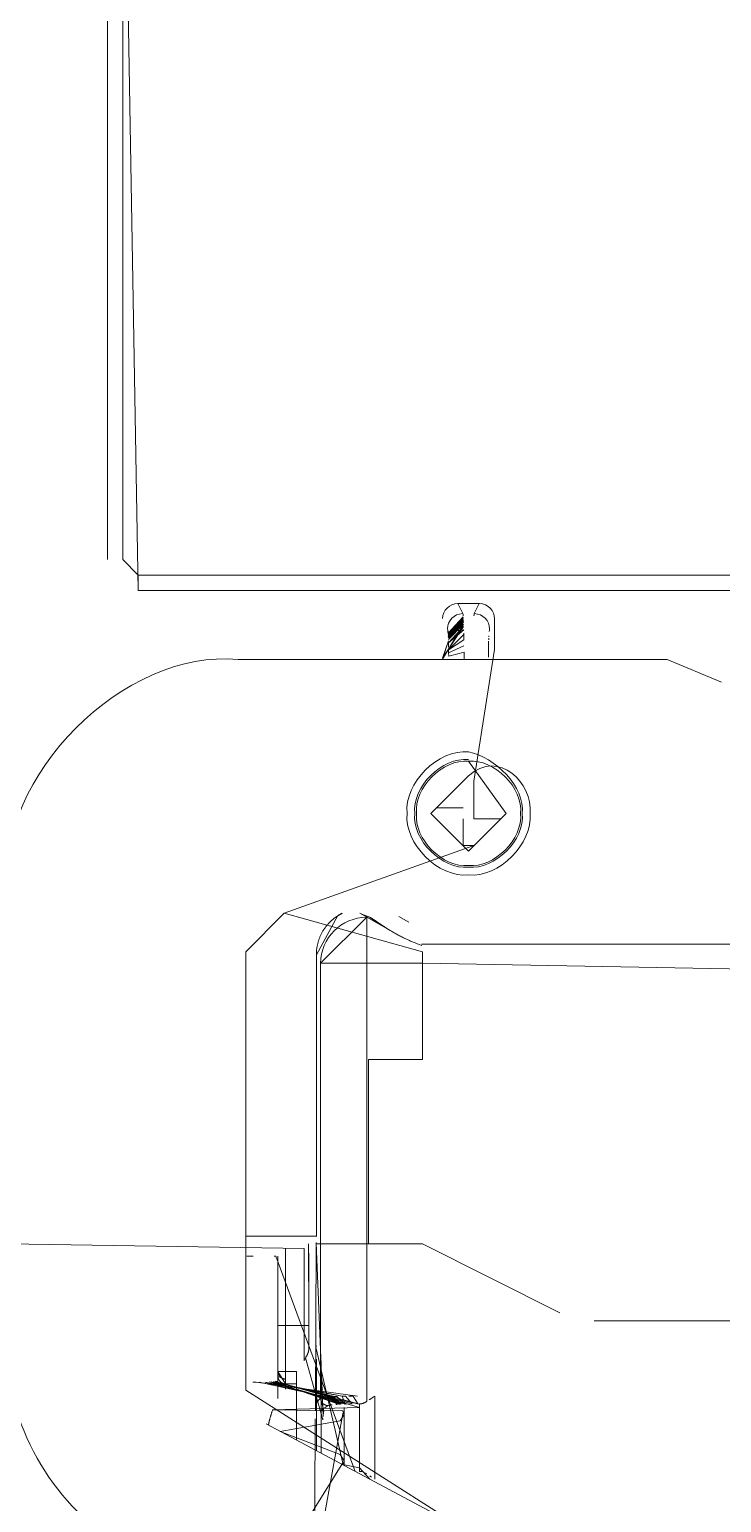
# Model space of a CAD drawing. Header units: millimetres. Extents: x 521 to 148073, y -17811 to 32040.
# Drawn here: x 59655.9 to 59702.7, y 10071.1 to 10170.7 of the extents above; entities that cross this region are included whole.
import ezdxf

# ---------------------------------------------------------------- set-up
doc = ezdxf.new("R2010")
doc.units = ezdxf.units.MM
doc.layers.add('Datové rozvody', color=6, linetype='Continuous')
doc.layers.add('PDF_Geometrie', color=7, linetype='Continuous', true_color=0xbdbdbd)

# ---------------------------------------------------------------- blocks, each defined once
blk = doc.blocks.new('projektor')
at = {"layer": 'PDF_Geometrie', "lineweight": 13}
for points in [[(86286.702, 15269.391), (86286.702, 15192.04), (86286.4, 15172.517)], [(86331.716, 15185.464), (86388.362, 15185.464)], [(86331.716, 15185.46), (86388.362, 15185.46)], [(86330.705, 15183.442), (86329.693, 15183.442), (86388.362, 15184.453)], [(86330.7, 15183.442), (86331.716, 15184.457)], [(86331.716, 15184.457), (86388.362, 15184.457)], [(86329.693, 15066.103), (86329.693, 15183.442)], [(86329.697, 15066.103), (86329.697, 15183.442)], [(86330.701, 15066.103), (86330.701, 15183.442)], [(86330.705, 15066.103), (86330.705, 15183.442)], [(86254.959, 15172.841), (86254.882, 15172.838), (86261.45, 15176.721), (86272.307, 15169.968)], [(86267.483, 15160.556), (86267.78, 15161.746), (86277.092, 15176.361)], [(86305.921, 15176.361), (86277.092, 15176.361)], [(86287.208, 15176.361), (86287.208, 15171.709)], [(86305.921, 15176.361), (86308.45, 15173.832), (86305.921, 15164.729)], [(86325.141, 15148.615), (86325.141, 15176.866)], [(86276.687, 15169.563), (86276.692, 15169.282), (86276.189, 15168.977), (86277.609, 15175.475)], [(86277.603, 15175.896), (86277.605, 15175.68), (86276.695, 15168.992)], [(86274.862, 15175.022), (86267.78, 15161.745)], [(86277.493, 15173.731), (86277.493, 15173.022), (86277.143, 15173.022), (86275.942, 15168.875), (86275.778, 15174.605), (86275.725, 15169.959), (86275.474, 15169.887), (86275.07, 15170.139), (86274.362, 15174.085), (86272.844, 15170.139), (86272.439, 15169.887), (86272.189, 15169.959), (86271.972, 15168.875), (86271.217, 15168.188)], [(86285.899, 15174.487), (86285.898, 15174.371), (86271.728, 15169.146)], [(86274.811, 15174.855), (86274.844, 15174.85), (86274.878, 15174.844), (86274.911, 15174.837), (86274.946, 15174.83), (86274.981, 15174.824), (86275.017, 15174.816), (86275.054, 15174.807), (86275.091, 15174.799), (86275.129, 15174.79), (86275.161, 15174.782), (86275.194, 15174.775), (86275.226, 15174.766), (86275.26, 15174.758), (86275.294, 15174.747), (86275.328, 15174.738), (86275.364, 15174.728), (86275.399, 15174.718), (86275.434, 15174.707), (86275.47, 15174.696), (86275.507, 15174.684), (86275.545, 15174.672), (86275.582, 15174.659), (86275.62, 15174.646), (86275.66, 15174.633), (86275.699, 15174.618), (86275.738, 15174.603), (86275.778, 15174.588), (86275.723, 15169.959), (86275.721, 15169.96), (86275.717, 15169.96), (86275.713, 15169.961), (86275.709, 15169.962), (86275.704, 15169.962), (86275.698, 15169.963), (86275.691, 15169.963), (86275.684, 15169.964), (86275.677, 15169.964), (86275.669, 15169.965)], [(86276.191, 15168.738), (86276.192, 15168.73), (86276.193, 15168.722), (86276.195, 15168.715), (86276.196, 15168.707), (86276.198, 15168.698), (86276.2, 15168.69), (86276.202, 15168.681), (86276.204, 15168.671), (86276.208, 15168.661), (86276.211, 15168.652), (86276.214, 15168.642), (86276.218, 15168.632), (86276.222, 15168.621), (86276.226, 15168.609), (86276.231, 15168.598), (86276.236, 15168.587), (86276.241, 15168.575), (86276.247, 15168.563), (86276.252, 15168.55), (86276.259, 15168.538), (86276.265, 15168.525), (86276.271, 15168.512), (86276.279, 15168.498), (86276.286, 15168.485), (86276.293, 15168.471), (86276.301, 15168.457), (86276.309, 15168.443), (86276.317, 15168.427), (86276.326, 15168.413), (86276.336, 15168.398), (86276.19, 15168.757), (86276.189, 15168.766), (86276.188, 15168.775), (86276.186, 15168.783), (86276.185, 15168.791), (86276.184, 15168.799), (86276.183, 15168.807), (86276.183, 15168.814), (86276.182, 15168.82), (86276.181, 15168.826), (86276.179, 15168.832), (86276.178, 15168.837), (86276.178, 15168.842), (86276.177, 15168.847), (86276.176, 15168.851), (86276.174, 15168.857), (86276.174, 15168.86), (86276.173, 15168.863), (86276.172, 15168.866), (86276.17, 15168.869), (86276.169, 15168.871), (86276.169, 15168.872), (86276.168, 15168.874), (86276.167, 15168.875), (86276.165, 15168.875), (86276.164, 15168.875), (86277.644, 15174.39), (86277.646, 15174.375), (86277.647, 15174.36), (86277.648, 15174.347), (86277.649, 15174.333), (86277.651, 15174.32), (86277.652, 15174.309), (86277.653, 15174.299), (86277.654, 15174.289), (86277.656, 15174.28), (86277.657, 15174.271), (86277.658, 15174.264), (86277.659, 15174.257), (86277.661, 15174.252), (86277.662, 15174.247), (86277.664, 15174.243), (86277.665, 15174.241), (86277.666, 15174.238), (86277.668, 15174.237), (86277.669, 15174.237)], [(86276.66, 15170.514), (86276.666, 15170.366), (86276.169, 15169.823), (86277.628, 15174.693)], [(86285.894, 15174.237), (86276.537, 15174.237)], [(86278.311, 15173.022), (86278.311, 15174.237)], [(86281.342, 15174.237), (86281.342, 15172.213), (86280.027, 15172.213)], [(86286.4, 15173.731), (86277.143, 15173.731)], [(86312.902, 15162.047), (86312.902, 15161.339), (86308.451, 15173.832)], [(86275.568, 15169.97), (86275.525, 15169.971), (86259.639, 15172.846)], [(86273.795, 15173.022), (86278.311, 15173.022)], [(86279.737, 15172.213), (86279.728, 15172.213), (86279.718, 15172.213), (86279.708, 15172.215), (86279.698, 15172.216), (86279.687, 15172.218), (86279.675, 15172.219), (86279.664, 15172.221), (86279.653, 15172.224), (86279.64, 15172.226), (86279.628, 15172.229), (86279.615, 15172.233), (86279.602, 15172.237), (86279.588, 15172.241), (86279.573, 15172.245), (86279.559, 15172.25), (86279.544, 15172.255), (86279.528, 15172.261), (86279.512, 15172.267), (86279.496, 15172.274), (86279.479, 15172.281), (86279.461, 15172.289), (86279.444, 15172.296), (86279.425, 15172.304), (86279.407, 15172.312), (86279.388, 15172.321), (86279.368, 15172.33), (86279.349, 15172.341), (86279.328, 15172.35), (86279.308, 15172.36), (86279.287, 15172.371), (86279.266, 15172.382), (86279.244, 15172.394), (86279.2, 15172.417), (86275.141, 15171.277)], [(86279.015, 15172.517), (86286.4, 15172.517)], [(86279.2, 15172.417), (86279.154, 15172.441), (86279.109, 15172.466)], [(86258.718, 15171.849), (86258.667, 15171.85), (86275.196, 15171.791)], [(86272.307, 15169.968), (86272.285, 15169.967), (86279.831, 15171.714)], [(86272.928, 15171.396), (86279.015, 15171.396)], [(86273.089, 15171.699), (86279.125, 15171.699)], [(86275.352, 15171.264), (86275.389, 15171.261), (86286.777, 15171.72)], [(86275.725, 15171.771), (86275.798, 15171.767)], [(86275.798, 15171.767), (86275.844, 15171.764)], [(86286.777, 15171.72), (86286.791, 15171.719), (86275.887, 15171.761)], [(86275.928, 15171.758), (86275.966, 15171.755)], [(86275.966, 15171.755), (86276.003, 15171.752)], [(86276.23, 15171.714), (86276.57, 15171.43)], [(86276.57, 15171.43), (86305.164, 15171.43)], [(86279.737, 15172.213), (86286.096, 15172.213)], [(86286.153, 15172.219), (86286.702, 15172.22), (86281.735, 15172.213), (86280.332, 15172.211)], [(86286.702, 15168.269), (86286.702, 15164.728), (86286.702, 15171.731)], [(86305.724, 15171.709), (86287.196, 15171.709)], [(86305.164, 15171.43), (86305.164, 15164.728), (86301.876, 14986.696), (86298.841, 14983.156)], [(86308.292, 15168.451), (86308.187, 15168.398), (86305.164, 15171.43)], [(86275.141, 15171.277), (86275.208, 15171.274)], [(86275.458, 15171.256), (86275.49, 15171.252)], [(86276.625, 15171.103), (86276.628, 15171.056)], [(86275.942, 15169.887), (86272.123, 15169.887)], [(86271.75, 15168.875), (86276.164, 15168.875)], [(86276.336, 15168.398), (86308.187, 15168.398)], [(86306.339, 15164.763), (86306.352, 15164.802), (86306.386, 15164.895), (86306.419, 15164.988), (86306.452, 15165.078), (86306.487, 15165.168), (86306.521, 15165.255), (86306.556, 15165.341), (86306.591, 15165.425), (86306.626, 15165.508), (86306.661, 15165.588), (86306.696, 15165.666), (86306.732, 15165.744), (86306.767, 15165.819), (86306.801, 15165.892), (86306.836, 15165.965), (86306.871, 15166.035), (86306.905, 15166.104), (86306.94, 15166.171), (86306.974, 15166.236), (86307.008, 15166.3), (86307.042, 15166.362), (86307.074, 15166.423), (86307.108, 15166.483), (86307.14, 15166.541), (86307.173, 15166.597), (86307.204, 15166.652), (86307.235, 15166.706), (86307.266, 15166.759), (86307.297, 15166.81), (86307.327, 15166.86), (86307.386, 15166.955), (86308.451, 15168.843)], [(86271.217, 15167.864), (86276.697, 15167.864)], [(86276.635, 15167.952), (86276.697, 15167.864)], [(86286.702, 15168.269), (86298.841, 15168.269)], [(86298.841, 15168.269), (86298.841, 15164.728)], [(86305.921, 15164.728), (86298.841, 15164.728), (86298.841, 15165.74)], [(86307.86, 15165.634), (86308.25, 15166.272)], [(86286.702, 15164.728), (86282.179, 15155.68)], [(86306.427, 14986.645), (86306.427, 15164.779)], [(86318.453, 15161.694), (86315.025, 15159.218), (86312.55, 15161.694), (86315.025, 15164.169), (86317.501, 15161.694)], [(86315.38, 15162.047), (86315.38, 15163.817)], [(86325.589, 15163.002), (86325.367, 15163), (86325.623, 15161.99)], [(86325.776, 15163.004), (86325.589, 15163.002), (86326.047, 15161.993)], [(86326.129, 15163.011), (86325.956, 15163.007)], [(86326.239, 15163.014), (86326.129, 15163.011)], [(86314.672, 15162.047), (86312.902, 15162.047)], [(86325.623, 15161.99), (86325.141, 15161.989)], [(86328.825, 15162.4), (86328.165, 15162.07)], [(86328.825, 15160.987), (86328.825, 15162.4)], [(86314.672, 15161.339), (86314.672, 15159.569)], [(86327.813, 15159.978), (86325.802, 15159.979), (86317.15, 15161.339), (86314.672, 15161.339)], [(86328.165, 15161.317), (86328.825, 15160.987)], [(86325.302, 15160.386), (86325.526, 15160.385)], [(86325.526, 15160.385), (86325.713, 15160.383)], [(86325.713, 15160.383), (86325.897, 15160.38)], [(86325.897, 15160.38), (86326.073, 15160.377)], [(86326.073, 15160.377), (86326.213, 15160.374)], [(86326.213, 15160.374), (86326.346, 15160.37)], [(86326.447, 15160.366), (86326.543, 15160.362)], [(86326.634, 15160.358), (86326.697, 15160.354)], [(86281.645, 14998.006), (86281.645, 15153.419)], [(86325.141, 15148.615), (86323.66, 15145.04)]]:
    blk.add_lwpolyline(points, dxfattribs=at)
for points in [[(86285.907, 15176.287), (86285.907, 15176.201), (86285.907, 15176.074), (86285.907, 15175.991), (86285.907, 15175.867)], [(86276.14, 15170.408), (86276.145, 15170.332), (86276.64, 15170.899), (86277.642, 15174.425), (86276.645, 15170.811), (86276.15, 15170.251), (86277.64, 15174.462), (86276.65, 15170.717), (86276.154, 15170.167), (86277.638, 15174.501), (86276.655, 15170.618), (86276.159, 15170.078), (86277.635, 15174.545), (86276.66, 15170.514)], [(86276.169, 15169.823), (86276.174, 15169.687), (86277.624, 15174.805), (86276.677, 15170.005)], [(86276.677, 15170.005), (86276.683, 15169.788), (86276.182, 15169.361), (86277.616, 15175.096)], [(86278.311, 15174.237), (86278.297, 15174.236), (86278.285, 15174.236), (86278.271, 15174.235), (86278.258, 15174.234), (86278.245, 15174.232), (86278.232, 15174.231), (86278.219, 15174.228), (86278.206, 15174.226), (86278.193, 15174.223), (86278.18, 15174.22), (86278.168, 15174.215), (86278.155, 15174.211), (86278.143, 15174.207), (86278.13, 15174.203), (86278.118, 15174.198), (86278.106, 15174.193), (86278.093, 15174.187), (86278.082, 15174.181), (86278.07, 15174.175), (86278.058, 15174.169), (86278.048, 15174.162), (86278.036, 15174.154), (86278.025, 15174.147), (86278.014, 15174.14), (86278.004, 15174.132), (86277.993, 15174.124), (86277.983, 15174.116), (86277.973, 15174.107), (86277.964, 15174.097), (86277.953, 15174.088), (86277.944, 15174.079), (86277.935, 15174.069), (86277.927, 15174.059), (86277.918, 15174.049), (86277.91, 15174.038), (86277.903, 15174.028), (86277.894, 15174.017), (86277.888, 15174.006), (86277.88, 15173.995), (86277.874, 15173.984), (86277.866, 15173.972), (86277.861, 15173.96), (86277.855, 15173.949), (86277.849, 15173.937), (86277.844, 15173.925), (86277.839, 15173.912), (86277.835, 15173.899), (86277.831, 15173.887), (86277.827, 15173.875), (86277.823, 15173.861), (86277.82, 15173.849), (86277.817, 15173.836), (86277.814, 15173.823), (86277.813, 15173.81), (86277.81, 15173.796), (86277.809, 15173.783), (86277.807, 15173.77), (86277.806, 15173.758), (86277.805, 15173.743), (86277.805, 15173.731), (86277.984, 15174.236), (86277.971, 15174.236), (86277.958, 15174.235), (86277.944, 15174.234), (86277.932, 15174.232), (86277.918, 15174.231), (86277.906, 15174.228), (86277.892, 15174.226), (86277.88, 15174.223), (86277.866, 15174.22), (86277.854, 15174.215), (86277.842, 15174.211), (86277.829, 15174.207), (86277.817, 15174.203), (86277.804, 15174.198), (86277.792, 15174.193), (86277.781, 15174.187), (86277.768, 15174.181), (86277.756, 15174.175), (86277.745, 15174.169), (86277.734, 15174.162), (86277.723, 15174.154), (86277.711, 15174.147), (86277.701, 15174.14), (86277.69, 15174.132), (86277.679, 15174.124), (86277.67, 15174.116), (86277.659, 15174.107), (86277.65, 15174.097), (86277.641, 15174.088), (86277.631, 15174.079), (86277.622, 15174.069), (86277.613, 15174.059), (86277.605, 15174.049), (86277.596, 15174.038), (86277.589, 15174.028), (86277.582, 15174.017), (86277.574, 15174.006), (86277.567, 15173.995), (86277.561, 15173.984), (86277.554, 15173.972), (86277.548, 15173.96), (86277.541, 15173.949), (86277.536, 15173.937), (86277.531, 15173.925), (86277.526, 15173.912), (86277.522, 15173.899), (86277.517, 15173.887), (86277.513, 15173.875), (86277.51, 15173.861), (86277.506, 15173.849), (86277.504, 15173.836), (86277.501, 15173.823), (86277.499, 15173.81), (86277.497, 15173.796), (86277.496, 15173.783), (86277.494, 15173.77), (86277.493, 15173.758), (86277.493, 15173.743)], [(86276.065, 15170.925), (86276.065, 15170.938), (86276.066, 15170.951), (86276.067, 15170.964), (86276.068, 15170.978), (86276.07, 15170.991), (86276.072, 15171.003), (86276.074, 15171.016), (86276.077, 15171.029), (86276.08, 15171.043), (86276.083, 15171.055), (86276.087, 15171.068), (86276.091, 15171.08), (86276.095, 15171.092), (86276.099, 15171.106), (86276.104, 15171.118), (86276.109, 15171.13), (86276.115, 15171.141), (86276.121, 15171.154), (86276.127, 15171.165), (86276.134, 15171.177), (86276.14, 15171.188), (86276.148, 15171.199), (86276.155, 15171.21), (86276.163, 15171.221), (86276.17, 15171.232), (86276.178, 15171.242), (86276.187, 15171.252), (86276.195, 15171.262), (86276.204, 15171.272), (86276.213, 15171.282), (86276.224, 15171.291), (86276.233, 15171.3), (86276.243, 15171.308), (86276.253, 15171.316), (86276.264, 15171.324), (86276.274, 15171.333), (86276.285, 15171.341), (86276.296, 15171.348), (86276.308, 15171.355), (86276.318, 15171.362), (86276.33, 15171.368), (86276.342, 15171.374), (86276.353, 15171.38), (86276.366, 15171.385), (86276.378, 15171.391), (86276.39, 15171.396), (86276.403, 15171.401), (86276.414, 15171.405), (86276.428, 15171.409), (86276.44, 15171.412), (86276.453, 15171.416), (86276.465, 15171.418), (86276.479, 15171.421), (86276.492, 15171.423), (86276.505, 15171.425), (86276.518, 15171.427), (86276.531, 15171.428), (86276.544, 15171.429), (86276.557, 15171.429), (86276.57, 15171.43), (86275.725, 15171.222), (86275.725, 15171.235), (86275.726, 15171.248), (86275.728, 15171.261), (86275.73, 15171.275), (86275.731, 15171.287), (86275.734, 15171.3), (86275.736, 15171.313), (86275.739, 15171.326), (86275.742, 15171.339), (86275.747, 15171.352), (86275.75, 15171.364), (86275.754, 15171.376), (86275.759, 15171.39)], [(86279.902, 15171.718), (86279.922, 15171.719), (86279.931, 15171.72), (86279.94, 15171.721), (86279.949, 15171.721), (86279.958, 15171.722), (86279.966, 15171.723), (86279.973, 15171.724), (86279.98, 15171.724), (86279.985, 15171.725), (86279.992, 15171.726), (86279.997, 15171.727), (86280.002, 15171.728), (86280.007, 15171.728), (86280.01, 15171.729), (86280.015, 15171.73), (86280.017, 15171.731), (86280.021, 15171.731), (86280.022, 15171.732), (86280.024, 15171.733), (86280.026, 15171.734), (86280.027, 15171.735)], [(86286.702, 15171.731), (86286.703, 15171.731), (86286.703, 15171.73), (86286.704, 15171.729), (86286.705, 15171.729), (86286.706, 15171.728), (86286.708, 15171.728), (86286.71, 15171.727), (86286.712, 15171.727), (86286.716, 15171.726), (86286.718, 15171.726), (86286.721, 15171.725), (86286.725, 15171.725), (86286.729, 15171.724), (86286.733, 15171.724), (86286.737, 15171.723), (86286.743, 15171.723), (86286.747, 15171.722), (86286.752, 15171.722), (86286.758, 15171.721)], [(86308.288, 15170.304), (86308.262, 15170.345), (86308.235, 15170.384), (86308.208, 15170.424), (86308.18, 15170.464), (86308.151, 15170.502), (86308.122, 15170.541), (86308.091, 15170.579), (86308.061, 15170.615), (86308.03, 15170.653), (86307.998, 15170.689), (86307.966, 15170.725), (86307.932, 15170.76), (86307.899, 15170.795), (86307.866, 15170.829), (86307.83, 15170.863), (86307.795, 15170.896), (86307.76, 15170.929), (86307.724, 15170.961), (86307.687, 15170.993), (86307.65, 15171.023), (86307.612, 15171.054), (86307.574, 15171.083), (86307.536, 15171.113), (86307.497, 15171.14), (86307.457, 15171.169), (86307.417, 15171.196), (86307.376, 15171.223), (86307.336, 15171.248), (86307.295, 15171.274), (86307.253, 15171.298), (86307.211, 15171.322), (86307.168, 15171.346), (86307.126, 15171.368), (86307.083, 15171.391), (86307.039, 15171.411), (86306.995, 15171.432), (86306.951, 15171.452), (86306.906, 15171.471), (86306.861, 15171.489), (86306.817, 15171.508), (86306.771, 15171.524), (86306.726, 15171.54), (86306.68, 15171.556), (86306.633, 15171.571), (86306.587, 15171.585), (86306.54, 15171.598), (86306.493, 15171.611), (86306.447, 15171.622), (86306.399, 15171.634), (86306.352, 15171.644), (86306.304, 15171.654), (86306.257, 15171.662), (86306.208, 15171.67), (86306.161, 15171.678), (86306.112, 15171.685), (86306.065, 15171.691), (86306.016, 15171.696), (86305.968, 15171.7), (86305.919, 15171.703), (86305.87, 15171.706), (86305.822, 15171.708), (86305.773, 15171.709), (86305.724, 15171.709), (86308.299, 15170.287), (86308.309, 15170.271), (86308.319, 15170.253), (86308.33, 15170.236), (86308.34, 15170.219), (86308.35, 15170.2), (86308.36, 15170.183), (86308.37, 15170.166), (86308.379, 15170.147), (86308.389, 15170.129), (86308.398, 15170.112), (86308.407, 15170.094), (86308.416, 15170.075), (86308.425, 15170.058), (86308.433, 15170.04), (86308.442, 15170.021), (86308.45, 15170.003)], [(86272.264, 15169.966), (86272.245, 15169.965), (86272.238, 15169.964), (86272.23, 15169.964), (86272.223, 15169.963), (86272.217, 15169.963), (86272.211, 15169.962), (86272.206, 15169.962), (86272.201, 15169.961), (86272.197, 15169.96), (86272.194, 15169.96), (86272.191, 15169.959)], [(86271.75, 15168.875), (86271.749, 15168.875), (86271.748, 15168.875), (86271.746, 15168.874), (86271.745, 15168.872), (86271.745, 15168.871), (86271.744, 15168.869), (86271.743, 15168.866), (86271.741, 15168.863), (86271.741, 15168.86), (86271.74, 15168.857), (86271.739, 15168.851), (86271.737, 15168.847), (86271.736, 15168.842), (86271.735, 15168.837), (86271.734, 15168.832), (86271.733, 15168.826), (86271.733, 15168.82), (86271.731, 15168.814), (86271.73, 15168.807), (86271.729, 15168.799), (86271.729, 15168.791), (86271.728, 15168.783), (86271.727, 15168.775), (86271.726, 15168.766)], [(86308.222, 15168.278), (86308.187, 15168.193), (86308.397, 15168.709)], [(86271.412, 15168.142), (86271.439, 15168.183), (86271.412, 15168.142), (86271.369, 15168.08)], [(86276.56, 15168.06), (86276.635, 15167.952), (86276.56, 15168.06), (86276.517, 15168.122), (86276.488, 15168.163), (86276.461, 15168.202), (86276.435, 15168.241)], [(86307.386, 15166.955), (86307.47, 15167.091), (86308.07, 15167.989), (86308.081, 15168.006), (86308.092, 15168.022), (86308.102, 15168.039), (86308.111, 15168.054), (86308.121, 15168.068), (86308.13, 15168.083), (86308.137, 15168.097), (86308.145, 15168.11), (86308.152, 15168.122), (86308.159, 15168.134), (86308.165, 15168.145), (86308.171, 15168.157), (86308.176, 15168.167), (86308.18, 15168.176), (86308.184, 15168.185)], [(86307.47, 15167.091), (86307.523, 15167.174), (86307.575, 15167.254), (86307.626, 15167.33), (86307.696, 15167.435), (86308.046, 15167.952), (86308.02, 15167.914), (86307.762, 15167.533)], [(86326.973, 15163.051), (86326.944, 15163.048), (86326.914, 15163.046), (86326.883, 15163.043), (86327.948, 15162.044), (86326.849, 15163.041), (86327.909, 15162.042), (86326.813, 15163.039), (86327.869, 15162.039), (86326.757, 15163.035), (86327.824, 15162.037), (86326.697, 15163.032), (86327.753, 15162.033), (86326.634, 15163.029), (86327.676, 15162.029), (86326.566, 15163.026), (86327.594, 15162.026), (86326.472, 15163.022), (86327.474, 15162.022), (86325.162, 15163.398), (86326.372, 15163.019), (86325.228, 15163.4), (86327.313, 15162.017), (86326.239, 15163.014), (86327.1, 15162.01)], [(86326.87, 15162.005), (86326.79, 15162.003), (86325.776, 15163.004), (86326.452, 15161.998)]]:
    blk.add_lwpolyline(points, close=True, dxfattribs=at)
for centre, radius, start, end in [((86276.016, 15171.072), 0.677, 71.80083, 88.28757), ((86275.085, 15171.064), 1.536, 4.58795, 12.4187), ((86305.146, 15168.389), 3.042, 0.17358, 89.65318), ((86275.505, 15170.636), 0.614, 69.25063, 88.62712), ((86275.496, 15170.673), 0.622, 359.14992, 23.81415), ((86270.761, 15168.945), 0.984, 326.23232, 347.8475), ((86326.976, 15163.651), 0.598, 272.24474, 287.58068), ((86327.15, 15162.066), 1.015, 1.46616, 89.61405), ((86327.814, 15162.397), 1.011, 0.15549, 88.7943), ((86327.952, 15163.024), 0.977, 273.73794, 282.57706), ((86327.15, 15161.321), 1.015, 270.38706, 358.47377), ((86327.814, 15160.988), 1.01, 269.93503, 358.66474), ((86327.948, 15160.291), 1.048, 78.38076, 86.32399), ((86326.965, 15159.646), 0.688, 74.10172, 87.09669)]:
    blk.add_arc(centre, radius, start, end, dxfattribs=at)
for points in [[(86309.967, 15192.04), (86317.434, 15192.797), (86325.898, 15184.333), (86325.141, 15176.866)], [(86267.088, 15184.803), (86269.568, 15189.121), (86275.042, 15192.185), (86280.019, 15192.04)], [(86310.979, 15161.694), (86310.777, 15163.685), (86313.034, 15165.942), (86315.025, 15165.74)], [(86315.025, 15165.74), (86317.016, 15165.942), (86319.273, 15163.685), (86319.071, 15161.694)], [(86311.485, 15161.694), (86311.308, 15163.436), (86313.283, 15165.411), (86315.025, 15165.234)], [(86311.598, 15161.694), (86311.427, 15163.381), (86313.339, 15165.292), (86315.025, 15165.121)], [(86315.025, 15165.234), (86316.767, 15165.411), (86318.742, 15163.436), (86318.566, 15161.694)], [(86315.025, 15165.121), (86316.712, 15165.292), (86318.624, 15163.381), (86318.453, 15161.694)], [(86315.025, 15157.647), (86313.034, 15157.446), (86310.777, 15159.702), (86310.979, 15161.694)], [(86315.025, 15158.153), (86313.283, 15157.977), (86311.308, 15159.952), (86311.485, 15161.694)], [(86315.025, 15158.266), (86313.339, 15158.095), (86311.427, 15160.007), (86311.598, 15161.694)], [(86318.453, 15161.694), (86318.624, 15160.007), (86316.712, 15158.095), (86315.025, 15158.266)], [(86317.501, 15161.694), (86319.273, 15159.702), (86317.016, 15157.446), (86315.025, 15157.647)], [(86319.071, 15161.694), (86318.742, 15159.952), (86316.767, 15157.977), (86315.025, 15158.153)]]:
    blk.add_open_spline(points, degree=3, dxfattribs=at)

msp = doc.modelspace()

# ---------------------------------------------------------------- block references
at = {"layer": 'Datové rozvody', "xscale": 1.027900945623324, "yscale": 1.027900945623324, "zscale": 1.027900945623324, "rotation": 90.00000000000024}
msp.add_blockref('projektor', (75270.286, -78605.574), dxfattribs=at)

doc.saveas('drawing.dxf')
